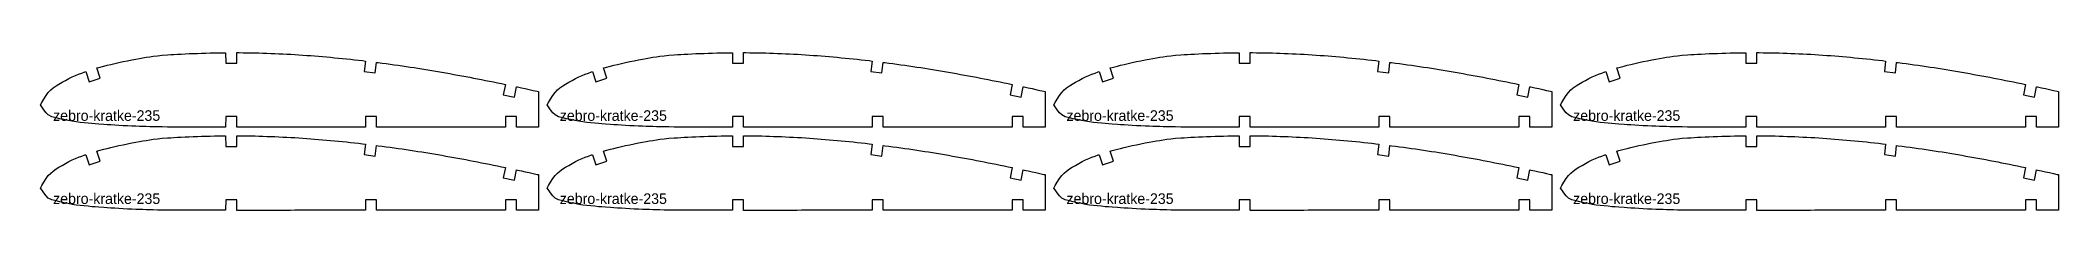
# Model space of a CAD drawing. Header units: metres. Extents: x 5 to 957, y 5 to 79.
import ezdxf

# ---------------------------------------------------------------- set-up
doc = ezdxf.new("R2010")
doc.units = ezdxf.units.M
doc.layers.add('CUT', color=7, linetype='CONTINUOUS')
doc.layers.add('POPIS', color=1, linetype='CONTINUOUS')

msp = doc.modelspace()

# ---------------------------------------------------------------- linework, layer by layer
at = {"layer": 'CUT'}
for points in [[(5, 54.61), (5.674, 55.724), (6.641, 57.338), (7.725, 59.05), (8.75, 60.46), (9.861, 61.671), (10.972, 62.582), (12.5, 63.61), (13.76, 64.404), (15.23, 65.279), (16.82, 66.177), (18.44, 67.039), (20, 67.81), (21.5, 68.476), (23, 69.076), (24.5, 69.628), (26, 70.15), (26.4, 70.286), (27.995, 65.547), (33.195, 67.261), (31.6, 72), (32.598, 72.292), (35, 72.91), (36.516, 73.276), (38.223, 73.678), (40.076, 74.105), (42.031, 74.543), (44.045, 74.979), (46.074, 75.401), (48.074, 75.795), (50, 76.15), (51.772, 76.469), (53.398, 76.768), (54.966, 77.047), (56.562, 77.309), (58.276, 77.552), (60.195, 77.78), (62.407, 77.992), (65, 78.19), (66.463, 78.285), (68.032, 78.379), (69.697, 78.472), (71.445, 78.561), (73.267, 78.648), (75.151, 78.731), (77.087, 78.81), (79.062, 78.884), (81.068, 78.951), (83.091, 79.013), (85.121, 79.067), (87.148, 79.114), (89.161, 79.152), (91.147, 79.181), (92.4, 79.194), (92.412, 74.194), (97.612, 74.206), (97.6, 79.206), (98.75, 79.201), (100.625, 79.185), (102.5, 79.161), (104.375, 79.129), (106.25, 79.089), (108.125, 79.043), (110, 78.989), (111.875, 78.927), (113.75, 78.859), (115.625, 78.784), (117.5, 78.702), (119.375, 78.614), (121.25, 78.519), (123.125, 78.417), (125, 78.31), (126.875, 78.195), (128.75, 78.073), (130.625, 77.943), (132.5, 77.807), (134.375, 77.663), (136.25, 77.512), (138.125, 77.354), (140, 77.19), (141.875, 77.02), (143.75, 76.844), (145.625, 76.662), (147.5, 76.474), (149.375, 76.281), (151.25, 76.082), (153.125, 75.878), (155, 75.67), (156.875, 75.456), (158.4, 75.276), (157.789, 70.314), (162.989, 69.673), (163.6, 74.636), (164.375, 74.537), (166.25, 74.293), (168.125, 74.043), (170, 73.787), (171.875, 73.526), (173.75, 73.26), (175.625, 72.989), (177.5, 72.712), (179.375, 72.431), (181.25, 72.145), (183.125, 71.855), (185, 71.56), (186.875, 71.259), (188.75, 70.953), (190.625, 70.641), (192.5, 70.324), (194.375, 70.001), (196.25, 69.673), (198.125, 69.34), (200, 69.002), (201.875, 68.66), (203.75, 68.314), (205.625, 67.964), (207.5, 67.61), (209.375, 67.252), (211.25, 66.891), (213.125, 66.527), (215, 66.16), (216.875, 65.789), (218.75, 65.414), (220.625, 65.035), (222.5, 64.652), (224.375, 64.265), (224.4, 64.26), (223.371, 59.367), (228.571, 58.273), (229.6, 63.166), (230, 63.081), (231.875, 62.679), (233.75, 62.273), (235.625, 61.864), (237.5, 61.452), (239.375, 61.036), (240, 60.896), (240, 44.11), (239, 44.11), (237, 44.11), (235, 44.11), (233, 44.11), (231, 44.11), (229.6, 44.11), (229.6, 49.11), (224.4, 49.11), (224.4, 44.11), (223, 44.11), (221, 44.11), (219, 44.11), (217, 44.11), (215, 44.11), (213, 44.11), (211, 44.11), (209, 44.11), (207, 44.11), (205, 44.11), (203, 44.11), (201, 44.11), (199, 44.11), (197, 44.11), (195, 44.11), (193, 44.11), (191, 44.11), (189, 44.11), (187, 44.11), (185, 44.11), (183, 44.11), (181, 44.11), (179, 44.11), (177, 44.11), (175, 44.11), (173, 44.11), (171, 44.11), (169, 44.11), (167, 44.11), (165, 44.11), (163.6, 44.11), (163.6, 49.11), (158.4, 49.11), (158.4, 44.11), (157, 44.11), (155, 44.11), (153, 44.11), (151, 44.11), (149, 44.11), (147, 44.11), (145, 44.11), (143, 44.11), (141, 44.11), (139, 44.11), (137, 44.11), (135, 44.11), (133, 44.11), (131, 44.11), (129, 44.11), (127, 44.11), (125, 44.11), (123, 44.11), (121, 44.109), (119, 44.108), (117, 44.107), (115, 44.106), (113, 44.105), (111, 44.105), (109, 44.104), (107, 44.103), (105, 44.103), (103, 44.103), (101, 44.104), (99, 44.105), (97.6, 44.107), (97.607, 49.107), (92.407, 49.113), (92.4, 44.113), (91.147, 44.115), (89.161, 44.117), (87.148, 44.12), (85.121, 44.122), (83.091, 44.125), (81.068, 44.128), (79.062, 44.132), (77.087, 44.137), (75.151, 44.142), (73.267, 44.149), (71.445, 44.156), (69.697, 44.165), (68.032, 44.175), (66.463, 44.187), (65, 44.2), (62.407, 44.229), (60.195, 44.26), (58.276, 44.295), (56.562, 44.335), (54.966, 44.38), (53.398, 44.432), (51.772, 44.491), (50, 44.56), (48.074, 44.641), (46.074, 44.735), (44.045, 44.838), (42.031, 44.948), (40.076, 45.059), (38.223, 45.169), (36.516, 45.274), (35, 45.37), (32.598, 45.534), (30.781, 45.679), (29.199, 45.827), (27.5, 46), (25.625, 46.189), (23.75, 46.388), (21.875, 46.618), (20, 46.9), (18.037, 47.26), (16.016, 47.68), (14.111, 48.115), (12.5, 48.52), (10.391, 49.017), (8.75, 49.9), (7.725, 50.954), (6.641, 52.341), (5.674, 53.685)], [(244, 54.61), (244.674, 55.724), (245.641, 57.338), (246.725, 59.05), (247.75, 60.46), (248.861, 61.671), (249.972, 62.582), (251.5, 63.61), (252.76, 64.404), (254.23, 65.279), (255.82, 66.177), (257.44, 67.039), (259, 67.81), (260.5, 68.476), (262, 69.076), (263.5, 69.628), (265, 70.15), (265.4, 70.286), (266.995, 65.547), (272.195, 67.261), (270.6, 72), (271.598, 72.292), (274, 72.91), (275.516, 73.276), (277.223, 73.678), (279.076, 74.105), (281.031, 74.543), (283.045, 74.979), (285.074, 75.401), (287.074, 75.795), (289, 76.15), (290.772, 76.469), (292.398, 76.768), (293.966, 77.047), (295.562, 77.309), (297.276, 77.552), (299.195, 77.78), (301.407, 77.992), (304, 78.19), (305.463, 78.285), (307.032, 78.379), (308.697, 78.472), (310.445, 78.561), (312.267, 78.648), (314.151, 78.731), (316.087, 78.81), (318.062, 78.884), (320.068, 78.951), (322.091, 79.013), (324.121, 79.067), (326.148, 79.114), (328.161, 79.152), (330.147, 79.181), (331.4, 79.194), (331.412, 74.194), (336.612, 74.206), (336.6, 79.206), (337.75, 79.201), (339.625, 79.185), (341.5, 79.161), (343.375, 79.129), (345.25, 79.089), (347.125, 79.043), (349, 78.989), (350.875, 78.927), (352.75, 78.859), (354.625, 78.784), (356.5, 78.702), (358.375, 78.614), (360.25, 78.519), (362.125, 78.417), (364, 78.31), (365.875, 78.195), (367.75, 78.073), (369.625, 77.943), (371.5, 77.807), (373.375, 77.663), (375.25, 77.512), (377.125, 77.354), (379, 77.19), (380.875, 77.02), (382.75, 76.844), (384.625, 76.662), (386.5, 76.474), (388.375, 76.281), (390.25, 76.082), (392.125, 75.878), (394, 75.67), (395.875, 75.456), (397.4, 75.276), (396.789, 70.314), (401.989, 69.673), (402.6, 74.636), (403.375, 74.537), (405.25, 74.293), (407.125, 74.043), (409, 73.787), (410.875, 73.526), (412.75, 73.26), (414.625, 72.989), (416.5, 72.712), (418.375, 72.431), (420.25, 72.145), (422.125, 71.855), (424, 71.56), (425.875, 71.259), (427.75, 70.953), (429.625, 70.641), (431.5, 70.324), (433.375, 70.001), (435.25, 69.673), (437.125, 69.34), (439, 69.002), (440.875, 68.66), (442.75, 68.314), (444.625, 67.964), (446.5, 67.61), (448.375, 67.252), (450.25, 66.891), (452.125, 66.527), (454, 66.16), (455.875, 65.789), (457.75, 65.414), (459.625, 65.035), (461.5, 64.652), (463.375, 64.265), (463.4, 64.26), (462.371, 59.367), (467.571, 58.273), (468.6, 63.166), (469, 63.081), (470.875, 62.679), (472.75, 62.273), (474.625, 61.864), (476.5, 61.452), (478.375, 61.036), (479, 60.896), (479, 44.11), (478, 44.11), (476, 44.11), (474, 44.11), (472, 44.11), (470, 44.11), (468.6, 44.11), (468.6, 49.11), (463.4, 49.11), (463.4, 44.11), (462, 44.11), (460, 44.11), (458, 44.11), (456, 44.11), (454, 44.11), (452, 44.11), (450, 44.11), (448, 44.11), (446, 44.11), (444, 44.11), (442, 44.11), (440, 44.11), (438, 44.11), (436, 44.11), (434, 44.11), (432, 44.11), (430, 44.11), (428, 44.11), (426, 44.11), (424, 44.11), (422, 44.11), (420, 44.11), (418, 44.11), (416, 44.11), (414, 44.11), (412, 44.11), (410, 44.11), (408, 44.11), (406, 44.11), (404, 44.11), (402.6, 44.11), (402.6, 49.11), (397.4, 49.11), (397.4, 44.11), (396, 44.11), (394, 44.11), (392, 44.11), (390, 44.11), (388, 44.11), (386, 44.11), (384, 44.11), (382, 44.11), (380, 44.11), (378, 44.11), (376, 44.11), (374, 44.11), (372, 44.11), (370, 44.11), (368, 44.11), (366, 44.11), (364, 44.11), (362, 44.11), (360, 44.109), (358, 44.108), (356, 44.107), (354, 44.106), (352, 44.105), (350, 44.105), (348, 44.104), (346, 44.103), (344, 44.103), (342, 44.103), (340, 44.104), (338, 44.105), (336.6, 44.107), (336.607, 49.107), (331.407, 49.113), (331.4, 44.113), (330.147, 44.115), (328.161, 44.117), (326.148, 44.12), (324.121, 44.122), (322.091, 44.125), (320.068, 44.128), (318.062, 44.132), (316.087, 44.137), (314.151, 44.142), (312.267, 44.149), (310.445, 44.156), (308.697, 44.165), (307.032, 44.175), (305.463, 44.187), (304, 44.2), (301.407, 44.229), (299.195, 44.26), (297.276, 44.295), (295.562, 44.335), (293.966, 44.38), (292.398, 44.432), (290.772, 44.491), (289, 44.56), (287.074, 44.641), (285.074, 44.735), (283.045, 44.838), (281.031, 44.948), (279.076, 45.059), (277.223, 45.169), (275.516, 45.274), (274, 45.37), (271.598, 45.534), (269.781, 45.679), (268.199, 45.827), (266.5, 46), (264.625, 46.189), (262.75, 46.388), (260.875, 46.618), (259, 46.9), (257.037, 47.26), (255.016, 47.68), (253.111, 48.115), (251.5, 48.52), (249.391, 49.017), (247.75, 49.9), (246.725, 50.954), (245.641, 52.341), (244.674, 53.685)], [(483, 54.61), (483.674, 55.724), (484.641, 57.338), (485.725, 59.05), (486.75, 60.46), (487.861, 61.671), (488.972, 62.582), (490.5, 63.61), (491.76, 64.404), (493.23, 65.279), (494.82, 66.177), (496.44, 67.039), (498, 67.81), (499.5, 68.476), (501, 69.076), (502.5, 69.628), (504, 70.15), (504.4, 70.286), (505.995, 65.547), (511.195, 67.261), (509.6, 72), (510.598, 72.292), (513, 72.91), (514.516, 73.276), (516.223, 73.678), (518.076, 74.105), (520.031, 74.543), (522.045, 74.979), (524.074, 75.401), (526.074, 75.795), (528, 76.15), (529.772, 76.469), (531.398, 76.768), (532.966, 77.047), (534.562, 77.309), (536.276, 77.552), (538.195, 77.78), (540.407, 77.992), (543, 78.19), (544.463, 78.285), (546.032, 78.379), (547.697, 78.472), (549.445, 78.561), (551.267, 78.648), (553.151, 78.731), (555.087, 78.81), (557.062, 78.884), (559.068, 78.951), (561.091, 79.013), (563.121, 79.067), (565.148, 79.114), (567.161, 79.152), (569.147, 79.181), (570.4, 79.194), (570.412, 74.194), (575.612, 74.206), (575.6, 79.206), (576.75, 79.201), (578.625, 79.185), (580.5, 79.161), (582.375, 79.129), (584.25, 79.089), (586.125, 79.043), (588, 78.989), (589.875, 78.927), (591.75, 78.859), (593.625, 78.784), (595.5, 78.702), (597.375, 78.614), (599.25, 78.519), (601.125, 78.417), (603, 78.31), (604.875, 78.195), (606.75, 78.073), (608.625, 77.943), (610.5, 77.807), (612.375, 77.663), (614.25, 77.512), (616.125, 77.354), (618, 77.19), (619.875, 77.02), (621.75, 76.844), (623.625, 76.662), (625.5, 76.474), (627.375, 76.281), (629.25, 76.082), (631.125, 75.878), (633, 75.67), (634.875, 75.456), (636.4, 75.276), (635.789, 70.314), (640.989, 69.673), (641.6, 74.636), (642.375, 74.537), (644.25, 74.293), (646.125, 74.043), (648, 73.787), (649.875, 73.526), (651.75, 73.26), (653.625, 72.989), (655.5, 72.712), (657.375, 72.431), (659.25, 72.145), (661.125, 71.855), (663, 71.56), (664.875, 71.259), (666.75, 70.953), (668.625, 70.641), (670.5, 70.324), (672.375, 70.001), (674.25, 69.673), (676.125, 69.34), (678, 69.002), (679.875, 68.66), (681.75, 68.314), (683.625, 67.964), (685.5, 67.61), (687.375, 67.252), (689.25, 66.891), (691.125, 66.527), (693, 66.16), (694.875, 65.789), (696.75, 65.414), (698.625, 65.035), (700.5, 64.652), (702.375, 64.265), (702.4, 64.26), (701.371, 59.367), (706.571, 58.273), (707.6, 63.166), (708, 63.081), (709.875, 62.679), (711.75, 62.273), (713.625, 61.864), (715.5, 61.452), (717.375, 61.036), (718, 60.896), (718, 44.11), (717, 44.11), (715, 44.11), (713, 44.11), (711, 44.11), (709, 44.11), (707.6, 44.11), (707.6, 49.11), (702.4, 49.11), (702.4, 44.11), (701, 44.11), (699, 44.11), (697, 44.11), (695, 44.11), (693, 44.11), (691, 44.11), (689, 44.11), (687, 44.11), (685, 44.11), (683, 44.11), (681, 44.11), (679, 44.11), (677, 44.11), (675, 44.11), (673, 44.11), (671, 44.11), (669, 44.11), (667, 44.11), (665, 44.11), (663, 44.11), (661, 44.11), (659, 44.11), (657, 44.11), (655, 44.11), (653, 44.11), (651, 44.11), (649, 44.11), (647, 44.11), (645, 44.11), (643, 44.11), (641.6, 44.11), (641.6, 49.11), (636.4, 49.11), (636.4, 44.11), (635, 44.11), (633, 44.11), (631, 44.11), (629, 44.11), (627, 44.11), (625, 44.11), (623, 44.11), (621, 44.11), (619, 44.11), (617, 44.11), (615, 44.11), (613, 44.11), (611, 44.11), (609, 44.11), (607, 44.11), (605, 44.11), (603, 44.11), (601, 44.11), (599, 44.109), (597, 44.108), (595, 44.107), (593, 44.106), (591, 44.105), (589, 44.105), (587, 44.104), (585, 44.103), (583, 44.103), (581, 44.103), (579, 44.104), (577, 44.105), (575.6, 44.107), (575.607, 49.107), (570.407, 49.113), (570.4, 44.113), (569.147, 44.115), (567.161, 44.117), (565.148, 44.12), (563.121, 44.122), (561.091, 44.125), (559.068, 44.128), (557.062, 44.132), (555.087, 44.137), (553.151, 44.142), (551.267, 44.149), (549.445, 44.156), (547.697, 44.165), (546.032, 44.175), (544.463, 44.187), (543, 44.2), (540.407, 44.229), (538.195, 44.26), (536.276, 44.295), (534.562, 44.335), (532.966, 44.38), (531.398, 44.432), (529.772, 44.491), (528, 44.56), (526.074, 44.641), (524.074, 44.735), (522.045, 44.838), (520.031, 44.948), (518.076, 45.059), (516.223, 45.169), (514.516, 45.274), (513, 45.37), (510.598, 45.534), (508.781, 45.679), (507.199, 45.827), (505.5, 46), (503.625, 46.189), (501.75, 46.388), (499.875, 46.618), (498, 46.9), (496.037, 47.26), (494.016, 47.68), (492.111, 48.115), (490.5, 48.52), (488.391, 49.017), (486.75, 49.9), (485.725, 50.954), (484.641, 52.341), (483.674, 53.685)], [(722, 54.61), (722.674, 55.724), (723.641, 57.338), (724.725, 59.05), (725.75, 60.46), (726.861, 61.671), (727.972, 62.582), (729.5, 63.61), (730.76, 64.404), (732.23, 65.279), (733.82, 66.177), (735.44, 67.039), (737, 67.81), (738.5, 68.476), (740, 69.076), (741.5, 69.628), (743, 70.15), (743.4, 70.286), (744.995, 65.547), (750.195, 67.261), (748.6, 72), (749.598, 72.292), (752, 72.91), (753.516, 73.276), (755.223, 73.678), (757.076, 74.105), (759.031, 74.543), (761.045, 74.979), (763.074, 75.401), (765.074, 75.795), (767, 76.15), (768.772, 76.469), (770.398, 76.768), (771.966, 77.047), (773.562, 77.309), (775.276, 77.552), (777.195, 77.78), (779.407, 77.992), (782, 78.19), (783.463, 78.285), (785.032, 78.379), (786.697, 78.472), (788.445, 78.561), (790.267, 78.648), (792.151, 78.731), (794.087, 78.81), (796.062, 78.884), (798.068, 78.951), (800.091, 79.013), (802.121, 79.067), (804.148, 79.114), (806.161, 79.152), (808.147, 79.181), (809.4, 79.194), (809.412, 74.194), (814.612, 74.206), (814.6, 79.206), (815.75, 79.201), (817.625, 79.185), (819.5, 79.161), (821.375, 79.129), (823.25, 79.089), (825.125, 79.043), (827, 78.989), (828.875, 78.927), (830.75, 78.859), (832.625, 78.784), (834.5, 78.702), (836.375, 78.614), (838.25, 78.519), (840.125, 78.417), (842, 78.31), (843.875, 78.195), (845.75, 78.073), (847.625, 77.943), (849.5, 77.807), (851.375, 77.663), (853.25, 77.512), (855.125, 77.354), (857, 77.19), (858.875, 77.02), (860.75, 76.844), (862.625, 76.662), (864.5, 76.474), (866.375, 76.281), (868.25, 76.082), (870.125, 75.878), (872, 75.67), (873.875, 75.456), (875.4, 75.276), (874.789, 70.314), (879.989, 69.673), (880.6, 74.636), (881.375, 74.537), (883.25, 74.293), (885.125, 74.043), (887, 73.787), (888.875, 73.526), (890.75, 73.26), (892.625, 72.989), (894.5, 72.712), (896.375, 72.431), (898.25, 72.145), (900.125, 71.855), (902, 71.56), (903.875, 71.259), (905.75, 70.953), (907.625, 70.641), (909.5, 70.324), (911.375, 70.001), (913.25, 69.673), (915.125, 69.34), (917, 69.002), (918.875, 68.66), (920.75, 68.314), (922.625, 67.964), (924.5, 67.61), (926.375, 67.252), (928.25, 66.891), (930.125, 66.527), (932, 66.16), (933.875, 65.789), (935.75, 65.414), (937.625, 65.035), (939.5, 64.652), (941.375, 64.265), (941.4, 64.26), (940.371, 59.367), (945.571, 58.273), (946.6, 63.166), (947, 63.081), (948.875, 62.679), (950.75, 62.273), (952.625, 61.864), (954.5, 61.452), (956.375, 61.036), (957, 60.896), (957, 44.11), (956, 44.11), (954, 44.11), (952, 44.11), (950, 44.11), (948, 44.11), (946.6, 44.11), (946.6, 49.11), (941.4, 49.11), (941.4, 44.11), (940, 44.11), (938, 44.11), (936, 44.11), (934, 44.11), (932, 44.11), (930, 44.11), (928, 44.11), (926, 44.11), (924, 44.11), (922, 44.11), (920, 44.11), (918, 44.11), (916, 44.11), (914, 44.11), (912, 44.11), (910, 44.11), (908, 44.11), (906, 44.11), (904, 44.11), (902, 44.11), (900, 44.11), (898, 44.11), (896, 44.11), (894, 44.11), (892, 44.11), (890, 44.11), (888, 44.11), (886, 44.11), (884, 44.11), (882, 44.11), (880.6, 44.11), (880.6, 49.11), (875.4, 49.11), (875.4, 44.11), (874, 44.11), (872, 44.11), (870, 44.11), (868, 44.11), (866, 44.11), (864, 44.11), (862, 44.11), (860, 44.11), (858, 44.11), (856, 44.11), (854, 44.11), (852, 44.11), (850, 44.11), (848, 44.11), (846, 44.11), (844, 44.11), (842, 44.11), (840, 44.11), (838, 44.109), (836, 44.108), (834, 44.107), (832, 44.106), (830, 44.105), (828, 44.105), (826, 44.104), (824, 44.103), (822, 44.103), (820, 44.103), (818, 44.104), (816, 44.105), (814.6, 44.107), (814.607, 49.107), (809.407, 49.113), (809.4, 44.113), (808.147, 44.115), (806.161, 44.117), (804.148, 44.12), (802.121, 44.122), (800.091, 44.125), (798.068, 44.128), (796.062, 44.132), (794.087, 44.137), (792.151, 44.142), (790.267, 44.149), (788.445, 44.156), (786.697, 44.165), (785.032, 44.175), (783.463, 44.187), (782, 44.2), (779.407, 44.229), (777.195, 44.26), (775.276, 44.295), (773.562, 44.335), (771.966, 44.38), (770.398, 44.432), (768.772, 44.491), (767, 44.56), (765.074, 44.641), (763.074, 44.735), (761.045, 44.838), (759.031, 44.948), (757.076, 45.059), (755.223, 45.169), (753.516, 45.274), (752, 45.37), (749.598, 45.534), (747.781, 45.679), (746.199, 45.827), (744.5, 46), (742.625, 46.189), (740.75, 46.388), (738.875, 46.618), (737, 46.9), (735.037, 47.26), (733.016, 47.68), (731.111, 48.115), (729.5, 48.52), (727.391, 49.017), (725.75, 49.9), (724.725, 50.954), (723.641, 52.341), (722.674, 53.685)], [(5, 15.507), (5.674, 16.621), (6.641, 18.235), (7.725, 19.947), (8.75, 21.357), (9.861, 22.568), (10.972, 23.479), (12.5, 24.507), (13.76, 25.301), (15.23, 26.176), (16.82, 27.073), (18.44, 27.936), (20, 28.707), (21.5, 29.373), (23, 29.973), (24.5, 30.525), (26, 31.047), (26.4, 31.183), (27.995, 26.444), (33.195, 28.158), (31.6, 32.897), (32.598, 33.189), (35, 33.807), (36.516, 34.172), (38.223, 34.575), (40.076, 35.002), (42.031, 35.44), (44.045, 35.876), (46.074, 36.298), (48.074, 36.692), (50, 37.047), (51.772, 37.366), (53.398, 37.665), (54.966, 37.944), (56.562, 38.205), (58.276, 38.449), (60.195, 38.677), (62.407, 38.889), (65, 39.087), (66.463, 39.182), (68.032, 39.276), (69.697, 39.368), (71.445, 39.458), (73.267, 39.545), (75.151, 39.628), (77.087, 39.707), (79.062, 39.78), (81.068, 39.848), (83.091, 39.91), (85.121, 39.964), (87.148, 40.011), (89.161, 40.049), (91.147, 40.078), (92.4, 40.091), (92.412, 35.091), (97.612, 35.103), (97.6, 40.103), (98.75, 40.098), (100.625, 40.082), (102.5, 40.057), (104.375, 40.026), (106.25, 39.986), (108.125, 39.939), (110, 39.885), (111.875, 39.824), (113.75, 39.756), (115.625, 39.681), (117.5, 39.599), (119.375, 39.511), (121.25, 39.416), (123.125, 39.314), (125, 39.207), (126.875, 39.092), (128.75, 38.97), (130.625, 38.84), (132.5, 38.703), (134.375, 38.56), (136.25, 38.409), (138.125, 38.251), (140, 38.087), (141.875, 37.917), (143.75, 37.741), (145.625, 37.559), (147.5, 37.371), (149.375, 37.177), (151.25, 36.979), (153.125, 36.775), (155, 36.567), (156.875, 36.353), (158.4, 36.173), (157.789, 31.211), (162.989, 30.57), (163.6, 35.533), (164.375, 35.434), (166.25, 35.19), (168.125, 34.94), (170, 34.684), (171.875, 34.423), (173.75, 34.157), (175.625, 33.886), (177.5, 33.609), (179.375, 33.328), (181.25, 33.042), (183.125, 32.752), (185, 32.457), (186.875, 32.156), (188.75, 31.85), (190.625, 31.538), (192.5, 31.221), (194.375, 30.898), (196.25, 30.57), (198.125, 30.237), (200, 29.899), (201.875, 29.557), (203.75, 29.211), (205.625, 28.861), (207.5, 28.507), (209.375, 28.149), (211.25, 27.788), (213.125, 27.424), (215, 27.057), (216.875, 26.686), (218.75, 26.311), (220.625, 25.932), (222.5, 25.549), (224.375, 25.162), (224.4, 25.157), (223.371, 20.264), (228.571, 19.17), (229.6, 24.063), (230, 23.978), (231.875, 23.576), (233.75, 23.17), (235.625, 22.761), (237.5, 22.349), (239.375, 21.933), (240, 21.793), (240, 5.007), (239, 5.007), (237, 5.007), (235, 5.007), (233, 5.007), (231, 5.007), (229.6, 5.007), (229.6, 10.007), (224.4, 10.007), (224.4, 5.007), (223, 5.007), (221, 5.007), (219, 5.007), (217, 5.007), (215, 5.007), (213, 5.007), (211, 5.007), (209, 5.007), (207, 5.007), (205, 5.007), (203, 5.007), (201, 5.007), (199, 5.007), (197, 5.007), (195, 5.007), (193, 5.007), (191, 5.007), (189, 5.007), (187, 5.007), (185, 5.007), (183, 5.007), (181, 5.007), (179, 5.007), (177, 5.007), (175, 5.007), (173, 5.007), (171, 5.007), (169, 5.007), (167, 5.007), (165, 5.007), (163.6, 5.007), (163.6, 10.007), (158.4, 10.007), (158.4, 5.007), (157, 5.007), (155, 5.007), (153, 5.007), (151, 5.007), (149, 5.007), (147, 5.007), (145, 5.007), (143, 5.007), (141, 5.007), (139, 5.007), (137, 5.007), (135, 5.007), (133, 5.007), (131, 5.007), (129, 5.007), (127, 5.007), (125, 5.007), (123, 5.006), (121, 5.006), (119, 5.005), (117, 5.004), (115, 5.003), (113, 5.002), (111, 5.001), (109, 5.001), (107, 5), (105, 5), (103, 5), (101, 5.001), (99, 5.002), (97.6, 5.003), (97.607, 10.003), (92.407, 10.01), (92.4, 5.01), (91.147, 5.012), (89.161, 5.014), (87.148, 5.017), (85.121, 5.019), (83.091, 5.022), (81.068, 5.025), (79.062, 5.029), (77.087, 5.034), (75.151, 5.039), (73.267, 5.046), (71.445, 5.053), (69.697, 5.062), (68.032, 5.072), (66.463, 5.083), (65, 5.097), (62.407, 5.126), (60.195, 5.157), (58.276, 5.192), (56.562, 5.232), (54.966, 5.277), (53.398, 5.329), (51.772, 5.388), (50, 5.457), (48.074, 5.538), (46.074, 5.632), (44.045, 5.735), (42.031, 5.845), (40.076, 5.956), (38.223, 6.066), (36.516, 6.171), (35, 6.267), (32.598, 6.43), (30.781, 6.576), (29.199, 6.724), (27.5, 6.897), (25.625, 7.086), (23.75, 7.285), (21.875, 7.515), (20, 7.797), (18.037, 8.157), (16.016, 8.577), (14.111, 9.012), (12.5, 9.417), (10.391, 9.914), (8.75, 10.797), (7.725, 11.85), (6.641, 13.238), (5.674, 14.582)], [(244, 15.507), (244.674, 16.621), (245.641, 18.235), (246.725, 19.947), (247.75, 21.357), (248.861, 22.568), (249.972, 23.479), (251.5, 24.507), (252.76, 25.301), (254.23, 26.176), (255.82, 27.073), (257.44, 27.936), (259, 28.707), (260.5, 29.373), (262, 29.973), (263.5, 30.525), (265, 31.047), (265.4, 31.183), (266.995, 26.444), (272.195, 28.158), (270.6, 32.897), (271.598, 33.189), (274, 33.807), (275.516, 34.172), (277.223, 34.575), (279.076, 35.002), (281.031, 35.44), (283.045, 35.876), (285.074, 36.298), (287.074, 36.692), (289, 37.047), (290.772, 37.366), (292.398, 37.665), (293.966, 37.944), (295.562, 38.205), (297.276, 38.449), (299.195, 38.677), (301.407, 38.889), (304, 39.087), (305.463, 39.182), (307.032, 39.276), (308.697, 39.368), (310.445, 39.458), (312.267, 39.545), (314.151, 39.628), (316.087, 39.707), (318.062, 39.78), (320.068, 39.848), (322.091, 39.91), (324.121, 39.964), (326.148, 40.011), (328.161, 40.049), (330.147, 40.078), (331.4, 40.091), (331.412, 35.091), (336.612, 35.103), (336.6, 40.103), (337.75, 40.098), (339.625, 40.082), (341.5, 40.057), (343.375, 40.026), (345.25, 39.986), (347.125, 39.939), (349, 39.885), (350.875, 39.824), (352.75, 39.756), (354.625, 39.681), (356.5, 39.599), (358.375, 39.511), (360.25, 39.416), (362.125, 39.314), (364, 39.207), (365.875, 39.092), (367.75, 38.97), (369.625, 38.84), (371.5, 38.703), (373.375, 38.56), (375.25, 38.409), (377.125, 38.251), (379, 38.087), (380.875, 37.917), (382.75, 37.741), (384.625, 37.559), (386.5, 37.371), (388.375, 37.177), (390.25, 36.979), (392.125, 36.775), (394, 36.567), (395.875, 36.353), (397.4, 36.173), (396.789, 31.211), (401.989, 30.57), (402.6, 35.533), (403.375, 35.434), (405.25, 35.19), (407.125, 34.94), (409, 34.684), (410.875, 34.423), (412.75, 34.157), (414.625, 33.886), (416.5, 33.609), (418.375, 33.328), (420.25, 33.042), (422.125, 32.752), (424, 32.457), (425.875, 32.156), (427.75, 31.85), (429.625, 31.538), (431.5, 31.221), (433.375, 30.898), (435.25, 30.57), (437.125, 30.237), (439, 29.899), (440.875, 29.557), (442.75, 29.211), (444.625, 28.861), (446.5, 28.507), (448.375, 28.149), (450.25, 27.788), (452.125, 27.424), (454, 27.057), (455.875, 26.686), (457.75, 26.311), (459.625, 25.932), (461.5, 25.549), (463.375, 25.162), (463.4, 25.157), (462.371, 20.264), (467.571, 19.17), (468.6, 24.063), (469, 23.978), (470.875, 23.576), (472.75, 23.17), (474.625, 22.761), (476.5, 22.349), (478.375, 21.933), (479, 21.793), (479, 5.007), (478, 5.007), (476, 5.007), (474, 5.007), (472, 5.007), (470, 5.007), (468.6, 5.007), (468.6, 10.007), (463.4, 10.007), (463.4, 5.007), (462, 5.007), (460, 5.007), (458, 5.007), (456, 5.007), (454, 5.007), (452, 5.007), (450, 5.007), (448, 5.007), (446, 5.007), (444, 5.007), (442, 5.007), (440, 5.007), (438, 5.007), (436, 5.007), (434, 5.007), (432, 5.007), (430, 5.007), (428, 5.007), (426, 5.007), (424, 5.007), (422, 5.007), (420, 5.007), (418, 5.007), (416, 5.007), (414, 5.007), (412, 5.007), (410, 5.007), (408, 5.007), (406, 5.007), (404, 5.007), (402.6, 5.007), (402.6, 10.007), (397.4, 10.007), (397.4, 5.007), (396, 5.007), (394, 5.007), (392, 5.007), (390, 5.007), (388, 5.007), (386, 5.007), (384, 5.007), (382, 5.007), (380, 5.007), (378, 5.007), (376, 5.007), (374, 5.007), (372, 5.007), (370, 5.007), (368, 5.007), (366, 5.007), (364, 5.007), (362, 5.006), (360, 5.006), (358, 5.005), (356, 5.004), (354, 5.003), (352, 5.002), (350, 5.001), (348, 5.001), (346, 5), (344, 5), (342, 5), (340, 5.001), (338, 5.002), (336.6, 5.003), (336.607, 10.003), (331.407, 10.01), (331.4, 5.01), (330.147, 5.012), (328.161, 5.014), (326.148, 5.017), (324.121, 5.019), (322.091, 5.022), (320.068, 5.025), (318.062, 5.029), (316.087, 5.034), (314.151, 5.039), (312.267, 5.046), (310.445, 5.053), (308.697, 5.062), (307.032, 5.072), (305.463, 5.083), (304, 5.097), (301.407, 5.126), (299.195, 5.157), (297.276, 5.192), (295.562, 5.232), (293.966, 5.277), (292.398, 5.329), (290.772, 5.388), (289, 5.457), (287.074, 5.538), (285.074, 5.632), (283.045, 5.735), (281.031, 5.845), (279.076, 5.956), (277.223, 6.066), (275.516, 6.171), (274, 6.267), (271.598, 6.43), (269.781, 6.576), (268.199, 6.724), (266.5, 6.897), (264.625, 7.086), (262.75, 7.285), (260.875, 7.515), (259, 7.797), (257.037, 8.157), (255.016, 8.577), (253.111, 9.012), (251.5, 9.417), (249.391, 9.914), (247.75, 10.797), (246.725, 11.85), (245.641, 13.238), (244.674, 14.582)], [(483, 15.507), (483.674, 16.621), (484.641, 18.235), (485.725, 19.947), (486.75, 21.357), (487.861, 22.568), (488.972, 23.479), (490.5, 24.507), (491.76, 25.301), (493.23, 26.176), (494.82, 27.073), (496.44, 27.936), (498, 28.707), (499.5, 29.373), (501, 29.973), (502.5, 30.525), (504, 31.047), (504.4, 31.183), (505.995, 26.444), (511.195, 28.158), (509.6, 32.897), (510.598, 33.189), (513, 33.807), (514.516, 34.172), (516.223, 34.575), (518.076, 35.002), (520.031, 35.44), (522.045, 35.876), (524.074, 36.298), (526.074, 36.692), (528, 37.047), (529.772, 37.366), (531.398, 37.665), (532.966, 37.944), (534.562, 38.205), (536.276, 38.449), (538.195, 38.677), (540.407, 38.889), (543, 39.087), (544.463, 39.182), (546.032, 39.276), (547.697, 39.368), (549.445, 39.458), (551.267, 39.545), (553.151, 39.628), (555.087, 39.707), (557.062, 39.78), (559.068, 39.848), (561.091, 39.91), (563.121, 39.964), (565.148, 40.011), (567.161, 40.049), (569.147, 40.078), (570.4, 40.091), (570.412, 35.091), (575.612, 35.103), (575.6, 40.103), (576.75, 40.098), (578.625, 40.082), (580.5, 40.057), (582.375, 40.026), (584.25, 39.986), (586.125, 39.939), (588, 39.885), (589.875, 39.824), (591.75, 39.756), (593.625, 39.681), (595.5, 39.599), (597.375, 39.511), (599.25, 39.416), (601.125, 39.314), (603, 39.207), (604.875, 39.092), (606.75, 38.97), (608.625, 38.84), (610.5, 38.703), (612.375, 38.56), (614.25, 38.409), (616.125, 38.251), (618, 38.087), (619.875, 37.917), (621.75, 37.741), (623.625, 37.559), (625.5, 37.371), (627.375, 37.177), (629.25, 36.979), (631.125, 36.775), (633, 36.567), (634.875, 36.353), (636.4, 36.173), (635.789, 31.211), (640.989, 30.57), (641.6, 35.533), (642.375, 35.434), (644.25, 35.19), (646.125, 34.94), (648, 34.684), (649.875, 34.423), (651.75, 34.157), (653.625, 33.886), (655.5, 33.609), (657.375, 33.328), (659.25, 33.042), (661.125, 32.752), (663, 32.457), (664.875, 32.156), (666.75, 31.85), (668.625, 31.538), (670.5, 31.221), (672.375, 30.898), (674.25, 30.57), (676.125, 30.237), (678, 29.899), (679.875, 29.557), (681.75, 29.211), (683.625, 28.861), (685.5, 28.507), (687.375, 28.149), (689.25, 27.788), (691.125, 27.424), (693, 27.057), (694.875, 26.686), (696.75, 26.311), (698.625, 25.932), (700.5, 25.549), (702.375, 25.162), (702.4, 25.157), (701.371, 20.264), (706.571, 19.17), (707.6, 24.063), (708, 23.978), (709.875, 23.576), (711.75, 23.17), (713.625, 22.761), (715.5, 22.349), (717.375, 21.933), (718, 21.793), (718, 5.007), (717, 5.007), (715, 5.007), (713, 5.007), (711, 5.007), (709, 5.007), (707.6, 5.007), (707.6, 10.007), (702.4, 10.007), (702.4, 5.007), (701, 5.007), (699, 5.007), (697, 5.007), (695, 5.007), (693, 5.007), (691, 5.007), (689, 5.007), (687, 5.007), (685, 5.007), (683, 5.007), (681, 5.007), (679, 5.007), (677, 5.007), (675, 5.007), (673, 5.007), (671, 5.007), (669, 5.007), (667, 5.007), (665, 5.007), (663, 5.007), (661, 5.007), (659, 5.007), (657, 5.007), (655, 5.007), (653, 5.007), (651, 5.007), (649, 5.007), (647, 5.007), (645, 5.007), (643, 5.007), (641.6, 5.007), (641.6, 10.007), (636.4, 10.007), (636.4, 5.007), (635, 5.007), (633, 5.007), (631, 5.007), (629, 5.007), (627, 5.007), (625, 5.007), (623, 5.007), (621, 5.007), (619, 5.007), (617, 5.007), (615, 5.007), (613, 5.007), (611, 5.007), (609, 5.007), (607, 5.007), (605, 5.007), (603, 5.007), (601, 5.006), (599, 5.006), (597, 5.005), (595, 5.004), (593, 5.003), (591, 5.002), (589, 5.001), (587, 5.001), (585, 5), (583, 5), (581, 5), (579, 5.001), (577, 5.002), (575.6, 5.003), (575.607, 10.003), (570.407, 10.01), (570.4, 5.01), (569.147, 5.012), (567.161, 5.014), (565.148, 5.017), (563.121, 5.019), (561.091, 5.022), (559.068, 5.025), (557.062, 5.029), (555.087, 5.034), (553.151, 5.039), (551.267, 5.046), (549.445, 5.053), (547.697, 5.062), (546.032, 5.072), (544.463, 5.083), (543, 5.097), (540.407, 5.126), (538.195, 5.157), (536.276, 5.192), (534.562, 5.232), (532.966, 5.277), (531.398, 5.329), (529.772, 5.388), (528, 5.457), (526.074, 5.538), (524.074, 5.632), (522.045, 5.735), (520.031, 5.845), (518.076, 5.956), (516.223, 6.066), (514.516, 6.171), (513, 6.267), (510.598, 6.43), (508.781, 6.576), (507.199, 6.724), (505.5, 6.897), (503.625, 7.086), (501.75, 7.285), (499.875, 7.515), (498, 7.797), (496.037, 8.157), (494.016, 8.577), (492.111, 9.012), (490.5, 9.417), (488.391, 9.914), (486.75, 10.797), (485.725, 11.85), (484.641, 13.238), (483.674, 14.582)], [(722, 15.507), (722.674, 16.621), (723.641, 18.235), (724.725, 19.947), (725.75, 21.357), (726.861, 22.568), (727.972, 23.479), (729.5, 24.507), (730.76, 25.301), (732.23, 26.176), (733.82, 27.073), (735.44, 27.936), (737, 28.707), (738.5, 29.373), (740, 29.973), (741.5, 30.525), (743, 31.047), (743.4, 31.183), (744.995, 26.444), (750.195, 28.158), (748.6, 32.897), (749.598, 33.189), (752, 33.807), (753.516, 34.172), (755.223, 34.575), (757.076, 35.002), (759.031, 35.44), (761.045, 35.876), (763.074, 36.298), (765.074, 36.692), (767, 37.047), (768.772, 37.366), (770.398, 37.665), (771.966, 37.944), (773.562, 38.205), (775.276, 38.449), (777.195, 38.677), (779.407, 38.889), (782, 39.087), (783.463, 39.182), (785.032, 39.276), (786.697, 39.368), (788.445, 39.458), (790.267, 39.545), (792.151, 39.628), (794.087, 39.707), (796.062, 39.78), (798.068, 39.848), (800.091, 39.91), (802.121, 39.964), (804.148, 40.011), (806.161, 40.049), (808.147, 40.078), (809.4, 40.091), (809.412, 35.091), (814.612, 35.103), (814.6, 40.103), (815.75, 40.098), (817.625, 40.082), (819.5, 40.057), (821.375, 40.026), (823.25, 39.986), (825.125, 39.939), (827, 39.885), (828.875, 39.824), (830.75, 39.756), (832.625, 39.681), (834.5, 39.599), (836.375, 39.511), (838.25, 39.416), (840.125, 39.314), (842, 39.207), (843.875, 39.092), (845.75, 38.97), (847.625, 38.84), (849.5, 38.703), (851.375, 38.56), (853.25, 38.409), (855.125, 38.251), (857, 38.087), (858.875, 37.917), (860.75, 37.741), (862.625, 37.559), (864.5, 37.371), (866.375, 37.177), (868.25, 36.979), (870.125, 36.775), (872, 36.567), (873.875, 36.353), (875.4, 36.173), (874.789, 31.211), (879.989, 30.57), (880.6, 35.533), (881.375, 35.434), (883.25, 35.19), (885.125, 34.94), (887, 34.684), (888.875, 34.423), (890.75, 34.157), (892.625, 33.886), (894.5, 33.609), (896.375, 33.328), (898.25, 33.042), (900.125, 32.752), (902, 32.457), (903.875, 32.156), (905.75, 31.85), (907.625, 31.538), (909.5, 31.221), (911.375, 30.898), (913.25, 30.57), (915.125, 30.237), (917, 29.899), (918.875, 29.557), (920.75, 29.211), (922.625, 28.861), (924.5, 28.507), (926.375, 28.149), (928.25, 27.788), (930.125, 27.424), (932, 27.057), (933.875, 26.686), (935.75, 26.311), (937.625, 25.932), (939.5, 25.549), (941.375, 25.162), (941.4, 25.157), (940.371, 20.264), (945.571, 19.17), (946.6, 24.063), (947, 23.978), (948.875, 23.576), (950.75, 23.17), (952.625, 22.761), (954.5, 22.349), (956.375, 21.933), (957, 21.793), (957, 5.007), (956, 5.007), (954, 5.007), (952, 5.007), (950, 5.007), (948, 5.007), (946.6, 5.007), (946.6, 10.007), (941.4, 10.007), (941.4, 5.007), (940, 5.007), (938, 5.007), (936, 5.007), (934, 5.007), (932, 5.007), (930, 5.007), (928, 5.007), (926, 5.007), (924, 5.007), (922, 5.007), (920, 5.007), (918, 5.007), (916, 5.007), (914, 5.007), (912, 5.007), (910, 5.007), (908, 5.007), (906, 5.007), (904, 5.007), (902, 5.007), (900, 5.007), (898, 5.007), (896, 5.007), (894, 5.007), (892, 5.007), (890, 5.007), (888, 5.007), (886, 5.007), (884, 5.007), (882, 5.007), (880.6, 5.007), (880.6, 10.007), (875.4, 10.007), (875.4, 5.007), (874, 5.007), (872, 5.007), (870, 5.007), (868, 5.007), (866, 5.007), (864, 5.007), (862, 5.007), (860, 5.007), (858, 5.007), (856, 5.007), (854, 5.007), (852, 5.007), (850, 5.007), (848, 5.007), (846, 5.007), (844, 5.007), (842, 5.007), (840, 5.006), (838, 5.006), (836, 5.005), (834, 5.004), (832, 5.003), (830, 5.002), (828, 5.001), (826, 5.001), (824, 5), (822, 5), (820, 5), (818, 5.001), (816, 5.002), (814.6, 5.003), (814.607, 10.003), (809.407, 10.01), (809.4, 5.01), (808.147, 5.012), (806.161, 5.014), (804.148, 5.017), (802.121, 5.019), (800.091, 5.022), (798.068, 5.025), (796.062, 5.029), (794.087, 5.034), (792.151, 5.039), (790.267, 5.046), (788.445, 5.053), (786.697, 5.062), (785.032, 5.072), (783.463, 5.083), (782, 5.097), (779.407, 5.126), (777.195, 5.157), (775.276, 5.192), (773.562, 5.232), (771.966, 5.277), (770.398, 5.329), (768.772, 5.388), (767, 5.457), (765.074, 5.538), (763.074, 5.632), (761.045, 5.735), (759.031, 5.845), (757.076, 5.956), (755.223, 6.066), (753.516, 6.171), (752, 6.267), (749.598, 6.43), (747.781, 6.576), (746.199, 6.724), (744.5, 6.897), (742.625, 7.086), (740.75, 7.285), (738.875, 7.515), (737, 7.797), (735.037, 8.157), (733.016, 8.577), (731.111, 9.012), (729.5, 9.417), (727.391, 9.914), (725.75, 10.797), (724.725, 11.85), (723.641, 13.238), (722.674, 14.582)]]:
    msp.add_lwpolyline(points, close=True, dxfattribs=at)

# ---------------------------------------------------------------- texts
at = {"layer": 'POPIS'}
for p in [(11, 47.103), (250, 47.103), (489, 47.103), (728, 47.103), (11, 8), (250, 8), (489, 8), (728, 8)]:
    msp.add_text('zebro-kratke-235', height=5, dxfattribs=at).set_placement(p)

doc.saveas('drawing.dxf')
